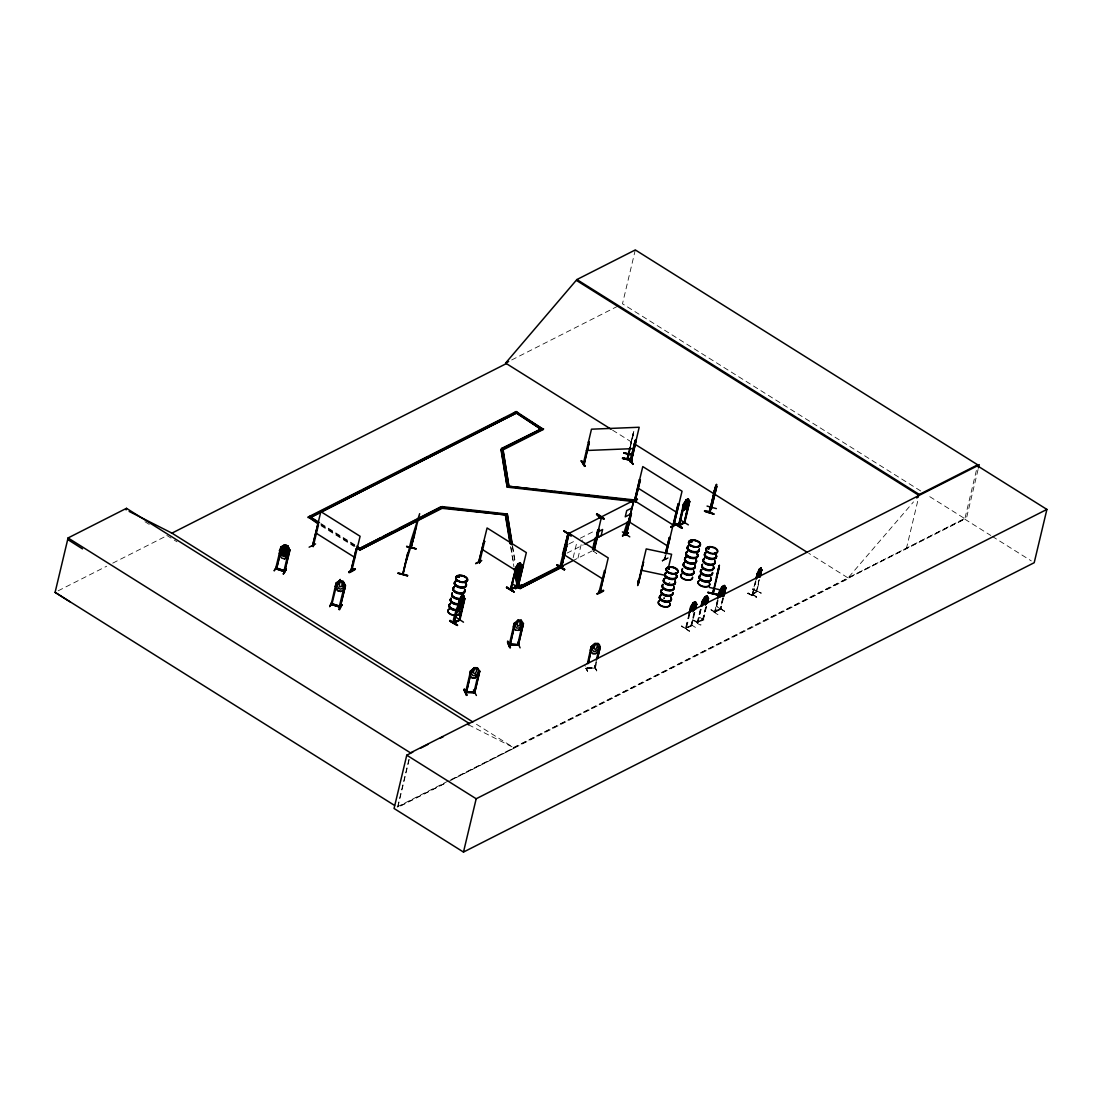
<?xml version="1.0" encoding="UTF-8"?>
<svg xmlns="http://www.w3.org/2000/svg" width="1102" height="1102" viewBox="0 0 1102 1102"><rect width="100%" height="100%" fill="white"/><g stroke="black" fill="none" stroke-linecap="round" stroke-linejoin="round"><path stroke-width="0.75" stroke-dasharray="5 3.75" d="M752.556 589.253L760.959 593.138M632.369 437.095L633.76 431.157L631.047 443.045L633.609 432.287M631.79 439.422L631.542 440.538L631.763 439.629M632.631 436.268L632.025 438.5L632.204 437.756M408.897 759.443L397.505 807.27L446.062 782.654M409.2 759.54L397.781 807.435L446.861 782.42M635.303 249.934L622.478 303.794L920.928 491.106M573.178 557.667L577.076 541.261M577.971 558.122L582.269 540.076M593 550.862L596.788 553.617L594.364 552.033M593.262 550.628L593.551 551.069M630.192 446.53L633.443 432.866M630.523 446.613L633.746 433.031M586.195 668.446L595.3 667.605M586.884 668.184L587.283 667.454M585.699 668.294L587.586 671.118L584.735 665.153M587.201 667.454C592.38 667.233 594.019 668.68 595.383 667.385M595.934 661.792L594.488 668.391M587.586 671.118L586.126 668.211L595.094 668.156L596.664 661.599M586.402 668.459L595.287 668.377L596.761 661.792M596.692 671.035L593.882 665.36L596.843 670.595M662.302 561.125L668.074 557.364L661.999 560.436L662.302 561.138L668.349 558.011M665.663 555.394L664.589 559.32L665.002 554.981M665.209 554.871L665.029 559.237L664.162 558.094M664.382 557.984L664.01 558.948L664.892 559.155M665.87 555.284L664.589 559.32M667.922 557.777L662.04 560.477M663.996 598.744L664.065 597.491L663.983 598.799M664.354 598.482L664.134 597.987M689.053 613.745L685.472 628.539L691.491 625.481L694.604 612.354M686.215 627.437L685.72 628.691L686.532 627.63M689.301 613.897L685.788 628.663L691.822 625.647M689.852 613.621L686.422 628.388M689.232 630.881C665.966 615.66 705.542 641.502 681.601 626.432M694.866 612.519L691.753 625.716L690.871 625.798L691.477 625.137M694.067 612.643L690.871 625.798M694.315 612.795L691.298 625.908M693.241 620.564C700.252 620.798 706.244 630.812 693.557 620.302M695.458 627.396L688.337 623.043M700.307 609.475L697.125 622.616L703.145 619.517M700.569 609.626L697.8 622.286M700.858 609.186L697.58 622.768C697.704 623.277 706.244 618.277 702.718 619.104M698.007 622.547L701.12 609.351M699.66 617.313L707.112 621.831M703.489 619.737L702.525 619.875L705.721 606.734M702.897 620.013L705.969 606.885M702.993 620.027L706.272 606.444M703.407 619.806L706.52 606.61M710.942 609.902L718.297 614.517M720.57 609.048L714.482 612.078L715.515 611.266M714.578 612.051L717.292 600.618M717.554 600.783L714.799 612.313L717.843 600.342M718.091 600.507L715.446 611.982L714.482 612.078M717.03 606.816L724.717 611.266L717.347 606.61M722.705 597.876L720.281 609.558L723.243 597.601M722.953 598.042L720.267 609.53M720.088 608.621L721.011 608.428L720.832 609.282L723.504 597.766M747.762 593.427C762.281 601.237 756.551 594.653 747.721 593.51M755.201 582.021L752.032 595.176L752.721 593.964M755.889 580.52L752.322 595.314L755.903 581.801M753.01 594.102L752.818 594.997L752.542 594.006M756.523 591.788L758.837 580.162M759.25 579.817L756.399 591.829L756.675 590.989M752.459 595.259L756.798 591.43L759.54 579.941M906.354 548.755L918.669 497.112M450.814 779.72L964.773 519.138L977.474 465.829M978.066 469.576L966.647 517.472L848.044 577.93L913.503 501.892M633.127 433.761L633.829 431.295M630.95 443.018L631.474 441.365M747.955 593.248L756.358 597.174M756.454 596.829L748.065 592.848M698.186 621.721L697.208 622.534M710.997 609.516L718.394 614.09M717.967 614.682L710.611 610.053M752.005 595.121L756.509 591.292M756.812 591.457L752.955 594.322M587.531 671.049L586.03 668.294M720.749 609.296L714.909 612.257M668.404 583.619L669.892 582.338M761.151 593.028L752.597 588.909L761.151 593.069M662.288 561.056L668.322 557.943M448.39 781.649L514.345 748.024L474.287 722.898M511.714 359.955L619.448 305.337M58.131 590.824L106.687 566.208M112.762 563.136L165.865 536.206M569.031 543.906L576.057 540.338M580.258 538.217L594.405 531.04M567.075 553.094L583.302 544.87M572.393 560.946L592.173 550.917M714.661 611.307L720.033 608.841M720.446 609.034L715.308 611.238M702.663 619.324L698.186 621.886M691.546 625.454L685.912 627.92M697.621 622.024L702.924 619.489M513.532 747.528L964.884 518.698L926.754 494.77M397.119 806.939L449.272 780.491M452.123 779.569L848.843 578.44L808.799 553.3M691.34 625.468L686.532 627.796M594.267 665.415L596.774 670.911M468.515 724.785L514.345 748.024M964.773 519.138L990.808 535.476M992.255 536.385L1031.307 560.904M612.56 430.138L632.906 442.908M724.482 611.335L717.099 606.72M693.502 620.385L700.927 625.013M320.957 523.56L355.395 545.187M320.806 524.235L355.243 545.848M321.219 525.062L355.657 546.688M321.054 525.737L354.059 546.454M145.009 521.742L150.822 525.392M166.815 535.434L176.995 541.812M512.595 546.137L515.116 561.345M512.43 546.812L515.226 563.701M511.025 547.625L513.821 564.513M510.584 546.592L513.945 566.869"/><path stroke-width="1.5" d="M716.452 486.257L716.507 484.384L714.523 490.156M519.414 563.632L519.014 567.682L517.389 569.651L517.389 567.199L519.497 563.687M694.535 602.56L694.15 606.596L692.524 608.579L692.511 606.128L694.618 602.601M706.203 596.65L705.803 600.686L704.178 602.67L704.164 600.218L706.272 596.692M722.829 589.239L722.444 593.289L720.818 595.259L722.457 589.239M723.573 586.154L723.174 590.204L721.548 592.173L721.534 589.722L723.642 586.209M462.592 597.036L462.193 601.072L460.581 603.056L460.581 600.604L462.675 597.077M687.414 502.25L687.469 499.702L685.444 503.27M410.991 548.3L419.655 513.67L411.184 540.228L403.153 574.059M515.888 567.833L510.598 589.777L516.287 568.136L515.488 568.26L518.174 563.811L520.227 562.764L520.847 565.45L521.701 565.395L516.204 587.008L520.75 565.395M691.009 606.747L689.687 612.257M695.885 604.337L694.839 609.351M707.58 598.345L706.506 603.441M714.551 490.872L714.495 491.644L716.204 485.472M719.992 590.424L718.628 597.064M458.859 576.718L458.005 577.338L457.867 576.401M457.302 576.787L458.143 576.387M458.074 576.387L458.969 577.324M463.928 598.799L464.7 598.551L463.405 596.154L458.942 607.354L460.98 606.224L463.804 601.885M465.085 581.236L465.774 581.663L464.961 581.622M464.948 581.388L465.705 581.181M669.382 568.88L667.964 568.095M669.107 568.673L668.707 567.929M676.311 573.219L675.374 573.178M690.183 541.357L691.849 542.032L690.293 541.22M691.643 541.481L690.665 541.619M698.241 546.289L698.062 546.275M707.498 548.562L707.939 547.777M708.145 548.7L708.255 547.804M709.109 548.52L708.421 547.79M715.157 552.639L715.859 552.722L715.17 553.121M715.294 553.176L715.832 552.681L715.143 552.956M688.819 501.382L684.177 523.106L689.466 501.148L688.268 498.82L686.229 499.881L683.419 504.303L682.62 507.691L683.956 509.964L685.926 508.945L683.819 510.019L686.326 500.005M709.137 512.223L715.804 486.023M709.716 512.017L714.344 490.431M711.809 507.664L711.176 508.05L711.727 507.416M760.228 568.742L758.383 574.858L760.325 568.784M757.432 573.329L756.275 578.881M637.659 585.561L638.485 580.051L637.741 585.245M638.499 583.275L643.596 561.772L638.568 583.11M707.057 506.08L716.383 508.614M337.129 582.848L331.798 604.681C333.19 603.758 330.586 602.656 330.999 604.406M281.561 547.267L280.803 547.102L284.647 544.76L287.732 545.821L289.922 550.297L284.66 571.814L275.624 568.701L280.9 547.171L284.674 544.87L287.691 545.876L287.76 552.267L285.28 553.59L283.283 552.901L281.795 550.215L284.647 544.925M514.896 623.36L510.116 644.835M591.884 646.764L588.179 663.321M599.378 646.75L596.334 660.153M406.652 546.523L416.088 548.934M632.204 460.016C602.794 454.217 651.916 464.286 622.726 457.798M623.787 453.142L633.361 454.933L623.884 452.702M628.264 454.258L627.148 459.286L630.055 447.316M630.372 447.384L627.727 458.955M632.038 460.746L622.575 458.46M708.076 592.711C737.417 599.543 687.676 587.917 717.705 594.309M709.302 587.421L718.807 589.515M713.821 588.564L712.691 593.579L719.372 565.464L718.642 568.04M716.975 575.547L716.562 577.324L716.851 575.575M717.306 573.701L717.044 574.817L717.264 573.908M717.774 571.759L717.526 572.778L717.705 572.034M718.284 569.555L719.11 566.566M718.724 567.654L718.559 568.412M718.793 567.365L719.262 565.436L716.452 577.296M719.372 565.464L718.986 567.117M713.104 593.565L714.275 588.702M717.526 595.025L717.705 594.295M717.609 594.722L708.118 592.504M69.908 601.761L55.1 592.366L68.062 537.955L126.482 508.325L468.887 723.229L468.515 724.785L467.716 724.276L977.474 465.829L977.708 464.837L635.303 249.934L576.897 279.55L505.639 363.04L506.438 363.55L171.94 533.134L129.168 511.438M126.11 509.882L126.482 508.325M277.112 566.304L274.26 570.437M275.789 568.756L276.12 567.75M288.325 556.648L284.55 558.948L281.492 557.998L279.302 553.521L280.803 547.102M281.713 547.501L276.506 569.031L281.809 547.198M286.313 568.99L283.462 573.632M283.875 571.552L288.931 549.733L289.798 550.297L287.732 545.821M289.206 549.719L289.964 550.256M284.495 571.759L289.688 550.449M318.189 523.932L308.298 516.962L516.191 411.569L543.41 429.422L502.87 449.974L501.024 449.768L543.575 428.761M312.913 545.146L313.175 546.496L312.472 546.027L317.762 524.593L318.437 525.007L313.216 546.482L312.417 546.055M312.486 546.11L320.847 511.631L360.106 536.275L351.8 570.698L351.152 569.445L352.213 569.789L352.006 570.602L350.987 570.189L351.676 570.657M313.009 545.159L312.472 546.027M315.571 543.933L309.125 547.184M332.212 601.788L329.856 606.21M331.165 604.461L336.151 582.793L340.05 580.382L343.177 581.36L345.449 585.713L340.215 607.271L331.082 604.406L340.187 607.05M340.394 606.499L339.457 606.004L339.196 606.954L344.527 585.424M341.992 604.957L339.554 609.723L339.14 609.117M340.077 607.243L345.449 585.713L343.094 581.429L343.218 587.765L340.711 589.143L338.686 588.509L337.171 585.878C344.155 571.855 337.24 585.465 336.248 582.917M355.34 569.335C341.716 578.192 353.563 566.29 355.34 569.348M356.139 548.92L351.097 570.299L356.345 548.81L357.02 549.223L356.345 548.81M351.593 569.376L351.318 570.133M356.924 548.245L359.803 550.05L442.233 507.664L505.598 514.909L442.081 508.339L440.648 507.443L399.337 528.381M360.988 549.457L356.841 546.082M407.492 575.933L398.139 573.233M406.624 546.647L416.143 548.796L406.721 546.33M407.768 553.108L402.85 573.922M402.822 573.977L407.905 552.653M411.005 548.369L416.239 526.549M440.648 507.443L442.081 508.339L359.803 550.05M442.081 508.339L442.067 506.603L507.278 514.055L512.306 544.457M412.851 752.087L406.762 755.187L394.061 808.482L463.487 852.066L1034.199 562.709L1046.9 509.413L977.474 465.829M450.084 620.357C472.703 634.972 434.174 612.092 457.482 624.958M453.817 622.203L459.548 619.889L453.542 622.974C451.021 618.58 469.163 579.983 458.625 601.678L459.52 601.54L454.244 622.671M459.52 601.54L453.886 623.195L459.258 601.031M454.63 622.107L454.437 622.892M463.405 596.154L464.617 598.606L459.245 620.426L464.135 598.524M464.534 598.565L459.355 620.371M459.878 620.109L464.879 598.772M459.81 620.178L460.044 619.283L459.121 619.476M501.589 448.418L502.87 449.974L501.589 448.418L541.991 428.526M481.354 560.45L475.83 563.37M479.673 562.681L478.709 562.351L483.998 540.93L484.673 541.344L479.466 562.819C479.356 563.205 478.888 560.656 479.645 562.048M478.64 562.309L487.084 527.968L526.343 552.598L518.036 587.035L523.257 565.56L522.582 565.147L517.334 586.636M479.039 562.282L479.246 561.483M479.852 561.937L479.384 562.778M512.967 413.787L516.191 411.569M633.939 501.603L507.209 487.139L501.176 449.106M464.328 689.301C471.38 707.649 459.314 677.179 466.738 694.852M507.278 514.055L512.154 545.118M474.714 692.8L479.742 671.256L477.442 667.743L474.315 667.688L470.458 671.063L469.631 674.396L471.932 677.895L475.058 677.95L478.943 674.631L475.031 677.895L471.973 677.744M471.422 671.063L470.568 671.104L465.485 692.621L465.87 691.877L473.819 692.221L466.614 691.904M471.408 671.118L466.339 692.69L471.367 670.801M473.447 689.921L476.395 695.486M473.777 691.808L473.901 692.841L473.97 691.78M478.943 670.925L473.888 692.814M465.664 691.836L474.535 692.607L474.81 691.822M474.631 692.841L479.742 671.256M506.892 586.939L514.152 591.994L506.493 587.49M510.805 589.749L516.397 567.709L518.174 563.88L520.309 562.819L521.535 565.161C521.811 568.77 513.449 579.308 520.585 568.494M511.011 589.267L511.452 588.647L510.777 588.991M512.94 584.198L520.296 588.785M515.213 588.509L521.246 585.341M521.15 565.67L515.998 587.035L516.7 586.719M521.701 565.395L516.631 586.801L516.893 585.947L515.929 586.099M522.582 565.147L517.306 587.132L520.585 588.234L561.125 567.682L559.857 566.111L561.4 567.075L520.585 588.234M517.609 586.498L517.609 585.644M517.802 585.727L518.174 586.856M558.204 567.544L519.152 587.338L517.072 573.164M510.35 647.687C504.84 631.432 509.262 650.511 510.46 647.246M518.408 645.193L509.179 644.822L510.295 644.064M515.626 630.289L513.312 626.79L514.124 623.401L515.185 623.704L510.102 645.028M515.116 623.443L514.262 623.498L509.179 645.001L509.565 644.257L517.513 644.615L510.074 643.995M463.487 852.066L476.188 798.757L1046.9 509.413M518.284 644.16L517.472 645.166L518.587 644.408M522.513 623.333L517.596 645.235M509.372 645.042L518.312 645.193L523.409 623.58L521.136 620.137L518.009 620.082L514.152 623.457M518.312 645.193L523.436 623.649M563.935 531.164L571.263 535.806L564.045 530.723M581.539 460.691L585.066 465.884L584.459 466.353L581.098 460.774L585.038 465.898M564.637 569.362L557.226 564.789L564.651 569.362L564.21 569.982L556.827 565.354L557.254 564.761M583.385 462.688C586.236 462.358 581.264 463.308 584.198 463.419M583.716 462.909L583.371 463.694L584.322 463.611L589.308 442.301L588.385 442.136L589.308 442.301M562.557 554.251L568.26 532.61L563.37 554.127L562.557 554.251L563.37 554.127M631.226 461.724L636.212 440.414L635.289 440.249L630.234 461.766L631.129 461.724L639.188 427.259L591.471 429.188L583.33 463.666L584.17 463.68L589.184 442.109M567.847 533.878L568.536 532.817M568.453 532.803L559.733 567.365L572.393 560.946M567.75 533.878L568.26 532.61M561.745 566.552L560.546 567.682L561.235 567.117M560.642 567.723L568.976 533.272L608.221 557.901L600.135 592.229L599.102 591.829L604.475 570.437L605.136 570.864L599.929 592.339L599.281 591.044L599.102 591.829M561.221 568.067L566.662 545.945L561.207 568.095L566.552 546.647L565.863 546.069M571.222 535.779L563.714 530.93M604.268 518.67C599.708 520.144 589.487 507.375 604.254 518.725M600.232 517.417L599.323 517.458L600.328 516.645L599.281 517.568L599.943 516.466M599.736 517.706L599.984 516.48M592.559 549.278L595.3 537.804M600.163 517.444L600.314 516.7M593.248 548.865L595.879 537.804M596.637 534.649L597.766 529.897L598.978 529.442L598.014 530.062L593.496 549.03M593.785 548.589L596.044 539.098M596.802 535.944L597.931 531.205M594.047 548.741L601.527 516.769M594.171 548.851L598.689 529.883M594.46 548.41L598.978 529.442M594.336 550.146L599.24 529.607M597.422 594.074C606.444 590.534 605.067 588.22 597.132 593.854M630.206 461.573L631.253 460.732L630.124 461.573L635.289 440.249M600.149 592.201L599.24 591.264M630.785 460.168L633.016 463.97M603.152 590.286L603.455 590.975M587.462 663.514L591.127 646.833L594.97 643.416L598.083 643.458C600.921 645.042 599.212 647.88 600.177 646.833M588.289 663.514L591.953 646.846M622.396 531.908L629.779 536.853M622.602 535.71L628.112 532.789M625.399 534.677L626.17 535.173L631.432 513.684L630.771 513.27L625.178 535.283L623.346 534.801L625.399 534.649L629.724 521.053M626.06 534.787L625.192 534.925L630.867 513.284M625.509 535.049L633.925 499.881L507.044 486.078L512.113 486.657M639.491 479.659L634.421 501.052L635.11 501.438L640.372 479.962L639.491 479.659L640.372 479.962M625.798 533.767L626.432 535.062L631.129 513.436L630.33 513.56M597.449 658.321L600.314 646.805L597.546 658.514M634.945 501.382L640.166 480.073M635.771 502.085L634.091 500.942L507.375 486.464M666.255 553.7L678.074 503.876L678.956 504.179L673.68 525.654L682.042 491.216L642.783 466.587L634.545 500.818L637.452 499.316L631.005 502.181M638.113 583.233L646.227 548.906L671.614 554.278L668.487 567.406M638.54 583.289L638.761 582.338M665.374 553.397L669.355 537.487L670.016 537.9L666.049 553.81M665.58 553.287L669.355 537.487M678.281 503.766L673.308 525.117L633.857 500.308M686.312 499.922L683.502 504.358L678.419 525.709L684.452 522.596L678.694 524.841M684.135 503.71L678.736 525.874L684.37 504.234L683.419 504.303M688.351 524.869L680.953 520.268M685.926 509.014L688.268 498.82L688.929 501.589L689.728 501.465L684.204 523.064M674.52 523.657C679.135 522.334 689.466 534.787 674.562 523.588M683.846 522.913L684.438 521.838M689.728 501.465L684.728 522.803M716.479 486.175L711.231 508.105L716.865 486.395M711.548 508.201L716.644 486.822M689.053 613.745L690.513 607.133L693.296 602.725L695.348 601.678L696.657 604.089L695.39 609.075M690.238 611.982L693.31 602.794L695.431 601.733M695.1 609.516L696.574 604.034L695.651 609.241M701.395 604.667L702.167 601.224L704.949 596.816L707.016 595.769L708.311 598.179M701.092 606.183L702.814 600.989L701.354 606.348M701.643 605.907L702.842 600.645M701.905 606.072L704.963 596.885L707.085 595.824M706.754 603.607L708.476 598.414L707.016 595.769M707.057 603.166L708.228 598.124L707.594 598.469M707.305 603.331L708.476 598.414M719.262 567.31L713.146 593.579M717.678 598.978L719.634 590.782L722.416 586.457L724.455 585.341L725.846 587.917L723.89 596.127M718.325 597.504L720.446 590.658L719.482 590.741L722.402 586.374L718.876 597.215M723.091 596.237L725.061 587.683M723.339 596.402L725.846 587.917M723.642 595.962L725.598 587.642C723.008 581.388 725.763 592.807 722.113 593.427L720.777 594.102L719.95 592.766M755.986 578.743L757.57 573.467L756.358 577.145M756.688 578.522L759.333 569.1L757.102 573.839M759.622 576.883L761.592 569.968L760.311 576.663M759.03 576.745L761.565 569.844M759.912 577.021L761.661 569.886L760.862 567.778L761.51 569.913M916.836 498.035L919.288 494.454L977.708 464.837M978.452 467.923L979.251 464.617M623.815 453.032L633.292 455.222M398.208 572.944L407.644 575.327M631.405 460.98L630.62 461.008M715.956 485.996L709.716 511.975M713.807 514C697.277 510.171 706.368 509.028 713.793 514.069M713.793 514.055L704.536 511.218M406.101 561.552L414.572 534.993M623.346 534.801L627.548 521.494M714.454 490.528L715.708 485.996M312.569 545.228L313.615 545.6M635.289 500.887L634.917 500.129M673.033 525.255L673.859 525.42M719.813 593.303L721.59 589.487L723.587 588.468L723.201 593.826L721.383 596.513M474.879 692.042L473.901 692.028M557.116 565.161L564.513 569.762M596.953 514.055L604.006 518.863L596.609 514.207M709.151 512.278L711.437 507.567L709.633 511.659M711.672 507.65L709.564 512.402M759.113 576.787L760.807 573.288M341.978 581.608L340.986 581.25L339.278 583.812L339.636 586.925L341.937 586.236L342.006 581.567M337.598 590.576L335.352 586.181L337.598 590.576L340.725 591.554L344.609 589.143M329.691 606.568L332.294 601.472L329.774 606.527M331.165 603.593L332.17 603.689M332.281 603.758L339.457 606.004M339.196 609.144L341.606 604.378L341.992 604.984M339.044 609.558L341.579 604.778M522.417 623.333L523.381 623.87L522.486 623.594M687.056 503.738L685.458 505.722L685.1 504.757M518.959 620.633L517.237 623.498L517.609 626.308L519.91 625.041L519.965 620.646L518.987 620.688M676.201 573.329L675.65 572.682L675.857 573.371M709.082 548.741L708.779 548.025M280.9 547.171L281.602 547.666M279.963 550.532L282.195 554.953L285.308 555.973L289.123 553.686M287.03 548.865L287.03 555.353L284.536 556.675L282.553 555.987L281.065 553.3C291.341 539.209 270.61 557.378 283.972 547.901L287.03 548.865L289.261 553.287M285.542 545.71L286.575 546L286.851 549.223L285.225 551.675L283.517 549.678L285.583 545.655M282.195 554.953L285.308 555.973L289.055 553.576M284.895 571.029L275.899 567.737M274.205 570.877L277.167 565.849M275.707 568.701L284.812 571.649M284.578 558.893L288.421 556.717M283.834 570.905L284.991 570.864L275.913 567.957M283.31 574.018L286.368 569.045M286.341 569.417L283.407 573.977M685.843 508.959L688.598 504.537M692.924 611.762L695.706 607.422M693.929 610.356L695.844 607.464M705.032 596.871L702.525 601.43M705.308 604.819L707.512 601.554L705.376 604.86M723.642 588.372L724.868 590.713L723.642 588.372L721.521 589.432L718.807 593.813M718.752 593.826L721.507 589.363M722.044 595.479L724.882 591.071L722.044 595.479L719.978 596.526L718.835 594.102M693.089 609.833L694.907 607.133L695.348 601.678M704.743 603.924L706.561 601.224L707.043 595.934M627.603 459.286L628.76 454.423M463.708 689.714L466.628 695.183M637.411 499.206L631.336 502.305M622.437 536.04L628.471 532.927M678.515 525.613L679.369 525.571L684.48 503.779L686.243 499.95L688.351 498.862M684.631 522.844L678.846 525.819M598.014 643.54L598.083 649.326L595.603 651.351L593.606 651.378L592.118 649.381L594.997 643.513L591.154 646.888L590.314 650.221L592.587 653.624L595.659 653.596L599.502 650.18M759.333 569.169L760.959 567.819L760.16 573.095L757.708 576.828L757.198 575.671M761.881 570.106L761.179 570.326M518.711 630.289L522.61 626.969L518.739 630.344L515.598 630.22M457.592 577.007L458.942 577.214M691.808 541.909L691.064 542.005M668.446 568.825L668.17 567.985M668.005 568.288L669.189 568.508M707.911 548.093L709.165 548.493M318.437 525.007L317.555 524.704M349.031 571.8L355.078 568.715M348.893 572.213L355.009 569.059M484.673 541.344L483.792 541.027M475.637 563.687L481.739 560.56M634.945 500.101L635.344 500.666M463.487 596.21L461.366 597.284L459.603 601.113L458.997 603.648L459.823 604.984L462.95 601.609L463.556 599.075L463.35 596.278L461.449 597.325M566.414 545.793L565.684 546.33L566.552 546.647M631.432 513.684L630.564 513.38M457.812 604.943L459.024 607.409L461.063 606.279L463.749 601.885M456.366 617.506L463.501 622.175M518.45 586.126L517.733 585.685M449.657 620.963L457.399 625.399M521.315 585.052L515.254 588.11M515.543 588.743L521.577 585.63M557.653 568.673L563.232 565.739M557.516 568.99L563.287 565.712M560.849 567.558L561.689 567.461M459.796 620.095L453.996 623.126M673.047 524.593L673.928 524.883M673.804 524.827L673.308 524.263M670.925 526.715L677 523.643L670.939 527.169M671.228 527.417L676.972 524.056M678.667 524.896L684.177 522.541M597.008 593.84L603.166 590.741M508.669 361.497L505.556 363.081L611.1 429.229M308.133 517.623L359.844 491.409M362.916 489.853L375.162 483.654M378.22 482.097L427.218 457.261M430.276 455.705L442.536 449.492M445.594 447.935L505.308 417.672M501.438 449.079L540.49 429.284M440.814 506.768L359.555 548.548L380.975 537.693M384.033 536.137L391.678 532.266M632.135 507.857L626.735 510.598L625.247 516.81L630.661 514.069M564.803 546.041L567.626 544.622M598.386 531.632L602.601 529.497L601.127 535.71L596.898 537.859M515.75 573.949L517.885 572.888M584.776 544.126L628.884 521.645M506.452 587.559L514.111 591.953L506.713 587.366M510.708 589.749L516.631 586.746M514.662 569.569L517.458 586.457L519.304 586.677L559.857 566.111M690.61 607.174L693.296 602.725M696.822 604.323L695.968 604.364L695.293 601.788M468.887 723.229L410.467 752.845L68.062 537.955M420.468 748.23L428.086 744.36M440.277 738.188L443.335 736.646M722.03 595.672L721.342 594.074L719.358 596.981L721.094 593.771L720.639 591.774L721.548 593.096L723.463 590.328L721.782 593.427L722.306 595.287M584.253 463.666L584.446 463.06M478.943 670.911L479.604 671.283M561.111 567.585L569.211 533.272L633.967 500.322L625.192 534.925M458.528 577.021L457.605 577.159L458.28 576.484M510.984 588.978L516.301 586.512L511.411 588.867M464.107 689.687L466.656 695.293M340.27 606.472L332.225 603.979M275.996 567.764L276.726 567.998M284.109 570.547L283.793 571.304M586.388 450.511L634.105 448.583M592.091 646.915L591.264 646.929L592.187 647.108M517.651 642.328L520.089 647.838M471.491 671.311L470.43 671.008M465.747 691.588L466.504 691.657M473.956 691.753L474.714 691.822M474.618 692.8L465.691 692.648M708.572 548.934L707.415 548.204M668.873 569.059L668.156 568.921M313.326 545.669L313.147 546.44M312.61 545.862L313.34 546.248M599.805 592.284L599.529 591.788M478.764 671.159L479.604 671.214M515.488 487.043L522.238 487.814M525.626 488.2L532.376 488.971M535.765 489.357L540.834 489.935M544.209 490.321L550.972 491.093M554.347 491.478L561.111 492.25M564.486 492.635L569.555 493.214M574.624 493.792L579.693 494.371M583.068 494.757L589.832 495.528M593.207 495.914L598.276 496.492M603.345 497.071L608.414 497.649M613.483 498.228L618.553 498.807M621.941 499.192L627.01 499.785M441.902 507.278L445.236 507.664M448.569 508.036L455.25 508.793M458.584 509.179L465.251 509.937M468.584 510.322L473.584 510.901M476.918 511.273L483.585 512.031M486.919 512.416L493.6 513.174M496.933 513.56L503.6 514.317M561.29 567.103L560.904 566.648M641.157 570.23L664.947 575.272M622.575 458.432L632.052 460.664M398.111 573.329L407.547 575.74M716.562 484.522L713.944 493.668L713.917 492.69M715.653 489.577L713.325 496.024M345.284 585.754L344.361 585.658L345.201 585.92M337.694 590.452L340.725 591.402M283.944 547.956L286.919 548.975M629.614 458.804L632.865 464.397M625.316 534.36L626.308 534.938M458.969 601.816L457.729 605.012L459.024 607.409M576.897 279.55L919.288 494.454M576.649 280.555L919.054 495.459M634.366 443.83L807.339 552.391M637.714 487.91L676.959 512.54M516.025 412.231L543.41 429.422M628.774 521.632L668.019 546.275M719.895 590.934L717.857 597.146M563.893 554.595L603.138 579.225M520.227 562.764L519.772 568.219L516.631 571.58L515.791 570.244M518.174 563.88C516.273 566.524 512.788 571.401 515.805 573.853M515.736 568.412L510.336 589.611L516.618 586.719M482.015 549.292L521.26 573.922M519.304 586.677L520.736 587.573M319.525 522.665L309.483 516.356L316.494 521.535M308.298 516.962L318.34 523.271M357.089 547.584L359.955 549.388M315.778 532.955L355.023 557.598M171.127 532.624L472.841 721.975M406.762 755.187L476.188 798.757M55.1 592.366L394.585 805.438M67.69 539.498L82.498 548.892M719.207 595.838L720.047 597.188M702.58 603.249L703.407 604.599M690.913 609.158L691.753 610.508M683.874 506.314L684.686 507.65L687.8 504.261L688.213 498.917M629.573 458.418L632.947 464.286M581.457 460.746L584.955 466.339M595.659 653.596L592.656 653.541M682.689 507.623L683.901 510.074M521.136 620.137L521.191 626.115L518.67 628.085L516.659 628.044L515.144 626.005L518.009 620.082M507.457 642.067L509.84 647.673M633.925 499.881L634.091 500.942M503.022 449.313L508.89 486.285L503.146 451.627M501.024 449.768L507.209 487.139M516.631 572.145L519.152 587.338M505.432 513.849L510.46 544.25M505.267 514.51L510.019 543.217M514.221 568.549L517.017 585.438M442.067 506.603L442.233 507.664M696.836 553.356A6.157 3.292 13.4 0 1 695.83 557.708A6.157 3.292 13.4 0 1 687.676 556.179A6.157 3.292 13.4 0 1 687.262 551.565M699.081 549.926A6.061 3.251 13.4 0 1 691.409 552.13A6.061 3.251 13.4 0 1 688.585 546.372M697.566 553.92A6.061 3.251 13.4 0 1 691.009 557.24A6.061 3.251 13.4 0 1 687.414 551.275M697.332 554.912A6.061 3.251 13.4 0 1 690.775 558.232A6.061 3.251 13.4 0 1 687.18 552.254M696.23 559.499A6.061 3.251 13.4 0 1 689.673 562.833A6.061 3.251 13.4 0 1 686.078 556.854M696.753 553.659A6.157 3.292 13.4 0 1 695.761 558.011A6.157 3.292 13.4 0 1 687.607 556.482A6.157 3.292 13.4 0 1 687.18 551.868M699.247 549.595A6.157 3.292 13.4 0 1 691.464 551.827A6.157 3.292 13.4 0 1 688.585 545.986M696.161 559.83A6.061 3.251 13.4 0 1 689.604 563.15A6.061 3.251 13.4 0 1 686.009 557.171M699.329 549.292A6.157 3.292 13.4 0 1 692.304 551.758A6.157 3.292 13.4 0 1 687.827 546.289M699.315 548.934A6.061 3.251 13.4 0 1 692.4 551.358A6.061 3.251 13.4 0 1 687.992 545.986M694.963 564.803A6.061 3.251 13.4 0 1 688.406 568.136A6.061 3.251 13.4 0 1 684.824 562.158M693.571 571.029A6.157 3.292 13.4 0 1 687.703 574.583A6.157 3.292 13.4 0 1 682.427 568.935M694.728 565.794A6.061 3.251 13.4 0 1 688.943 569.293A6.061 3.251 13.4 0 1 683.763 563.742M693.571 570.698A6.061 3.251 13.4 0 1 687.786 574.183A6.061 3.251 13.4 0 1 682.593 568.632M693.681 572.572A6.061 3.251 13.4 0 1 686.78 574.996A6.061 3.251 13.4 0 1 682.358 569.624M692.579 577.173A6.061 3.251 13.4 0 1 685.678 579.597A6.061 3.251 13.4 0 1 681.27 574.211M693.861 572.241A6.157 3.292 13.4 0 1 686.835 574.707A6.157 3.292 13.4 0 1 682.358 569.238M696.023 560.381A6.061 3.251 13.4 0 1 689.466 563.701A6.061 3.251 13.4 0 1 685.871 557.722M696.12 560.064A6.089 3.265 13.4 0 1 689.535 563.397A6.089 3.265 13.4 0 1 685.926 557.405M694.976 565.147A6.157 3.292 13.4 0 1 689.094 568.701A6.157 3.292 13.4 0 1 683.832 563.053M694.907 565.45A6.157 3.292 13.4 0 1 689.025 569.004A6.157 3.292 13.4 0 1 683.75 563.356M692.511 577.503A6.061 3.251 13.4 0 1 684.852 579.693A6.061 3.251 13.4 0 1 682.014 573.949M676.49 574.886A6.061 3.251 13.4 0 1 669.933 578.219A6.061 3.251 13.4 0 1 666.352 572.241M675.099 581.112A6.157 3.292 13.4 0 1 668.446 584.487A6.157 3.292 13.4 0 1 664.795 578.412M676.256 575.878A6.061 3.251 13.4 0 1 669.699 579.197A6.061 3.251 13.4 0 1 666.118 573.219M675.099 580.768A6.061 3.251 13.4 0 1 668.542 584.101A6.061 3.251 13.4 0 1 664.947 578.123M674.865 581.76A6.061 3.251 13.4 0 1 669.079 585.258A6.061 3.251 13.4 0 1 663.886 579.707M673.763 586.347A6.061 3.251 13.4 0 1 667.977 589.846A6.061 3.251 13.4 0 1 662.798 584.294M675.03 581.415A6.157 3.292 13.4 0 1 668.363 584.79A6.157 3.292 13.4 0 1 664.713 578.715M676.435 575.533A6.157 3.292 13.4 0 1 669.768 578.908A6.157 3.292 13.4 0 1 666.118 572.833M675.76 574.321A6.157 3.292 13.4 0 1 674.755 578.674A6.157 3.292 13.4 0 1 666.614 577.145A6.157 3.292 13.4 0 1 666.187 572.53M673.68 586.719A6.061 3.251 13.4 0 1 667.895 590.217A6.061 3.251 13.4 0 1 662.701 584.666M671.104 597.876A6.157 3.292 13.4 0 1 664.451 601.251A6.157 3.292 13.4 0 1 660.801 595.19M672.619 593.551A6.061 3.251 13.4 0 1 664.947 595.741A6.061 3.251 13.4 0 1 662.123 589.997M671.104 597.546A6.061 3.251 13.4 0 1 664.547 600.865A6.061 3.251 13.4 0 1 660.952 594.887M670.87 598.524A6.061 3.251 13.4 0 1 665.856 602.147A6.061 3.251 13.4 0 1 659.437 597.229M659.891 596.471A6.061 3.251 13.4 0 1 660.718 595.879M669.768 603.125A6.061 3.251 13.4 0 1 663.211 606.444A6.061 3.251 13.4 0 1 659.616 600.466M671.035 598.179A6.157 3.292 13.4 0 1 664.368 601.554A6.157 3.292 13.4 0 1 660.718 595.493M674.011 587.628A6.047 3.237 13.4 0 1 667.123 590.052A6.047 3.237 13.4 0 1 662.715 584.68M672.785 593.22A6.157 3.292 13.4 0 1 665.002 595.452A6.157 3.292 13.4 0 1 662.123 589.611M669.699 603.441A6.061 3.251 13.4 0 1 663.128 606.775A6.061 3.251 13.4 0 1 659.547 600.797M672.867 592.917A6.157 3.292 13.4 0 1 665.842 595.369A6.157 3.292 13.4 0 1 661.365 589.914M672.854 592.559A6.061 3.251 13.4 0 1 665.939 594.984A6.061 3.251 13.4 0 1 661.531 589.598M673.901 588.124A6.061 3.251 13.4 0 1 666.999 590.548A6.061 3.251 13.4 0 1 662.577 585.176M716.204 554.761A6.061 3.251 13.4 0 1 709.647 558.08A6.061 3.251 13.4 0 1 706.051 552.102M714.812 560.987A6.157 3.292 13.4 0 1 708.145 564.362A6.157 3.292 13.4 0 1 704.495 558.287M715.969 555.739A6.061 3.251 13.4 0 1 710.955 559.361A6.061 3.251 13.4 0 1 704.536 554.444M704.991 553.686A6.061 3.251 13.4 0 1 705.817 553.094M714.799 560.642A6.061 3.251 13.4 0 1 708.242 563.962A6.061 3.251 13.4 0 1 704.646 557.998M714.564 561.634A6.061 3.251 13.4 0 1 708.779 565.133A6.061 3.251 13.4 0 1 703.586 559.568M713.476 566.221A6.061 3.251 13.4 0 1 707.691 569.72A6.061 3.251 13.4 0 1 702.497 564.169M714.73 561.29A6.157 3.292 13.4 0 1 708.076 564.665A6.157 3.292 13.4 0 1 704.426 558.59M715.405 554.499A6.157 3.292 13.4 0 1 714.399 558.838A6.157 3.292 13.4 0 1 706.244 557.323A6.157 3.292 13.4 0 1 705.817 552.708M716.204 555.091A6.157 3.292 13.4 0 1 709.55 558.48A6.157 3.292 13.4 0 1 705.9 552.405M710.818 577.751A6.157 3.292 13.4 0 1 704.15 581.126A6.157 3.292 13.4 0 1 700.5 575.051M712.319 573.412A6.061 3.251 13.4 0 1 704.66 575.616A6.061 3.251 13.4 0 1 701.822 569.858M711.148 578.316A6.061 3.251 13.4 0 1 703.489 580.506A6.061 3.251 13.4 0 1 700.652 574.762M710.57 578.398A6.061 3.251 13.4 0 1 704.013 581.718A6.061 3.251 13.4 0 1 700.417 575.754M709.468 582.999A6.061 3.251 13.4 0 1 702.911 586.319A6.061 3.251 13.4 0 1 699.329 580.341M710.735 578.054A6.157 3.292 13.4 0 1 704.082 581.429A6.157 3.292 13.4 0 1 700.431 575.354M712.498 573.081A6.157 3.292 13.4 0 1 704.715 575.313A6.157 3.292 13.4 0 1 701.822 569.472M709.399 583.344A6.061 3.251 13.4 0 1 702.828 586.663A6.061 3.251 13.4 0 1 699.247 580.685M712.567 572.778A6.157 3.292 13.4 0 1 705.556 575.244A6.157 3.292 13.4 0 1 701.065 569.775M712.553 572.434A6.061 3.251 13.4 0 1 705.652 574.858A6.061 3.251 13.4 0 1 701.23 569.472M713.614 567.998A6.061 3.251 13.4 0 1 706.699 570.423A6.061 3.251 13.4 0 1 702.291 565.037M466.091 583.344A6.061 3.251 13.4 0 1 459.534 586.663A6.061 3.251 13.4 0 1 455.939 580.685M464.686 589.556A6.157 3.292 13.4 0 1 458.033 592.931A6.157 3.292 13.4 0 1 454.382 586.87M465.857 584.322A6.061 3.251 13.4 0 1 460.843 587.945A6.061 3.251 13.4 0 1 454.423 583.013M454.878 582.269A6.061 3.251 13.4 0 1 455.705 581.677M464.686 589.226A6.061 3.251 13.4 0 1 458.129 592.545A6.061 3.251 13.4 0 1 454.534 586.567M464.452 590.204A6.061 3.251 13.4 0 1 457.895 593.537A6.061 3.251 13.4 0 1 454.3 587.559M463.35 594.804A6.061 3.251 13.4 0 1 463.184 597.312M461.228 598.303A6.061 3.251 13.4 0 1 453.996 596.94A6.061 3.251 13.4 0 1 452.385 592.752M464.617 589.859A6.157 3.292 13.4 0 1 457.964 593.234A6.157 3.292 13.4 0 1 454.313 587.173M465.278 583.082A6.157 3.292 13.4 0 1 464.273 587.421A6.157 3.292 13.4 0 1 456.132 585.892A6.157 3.292 13.4 0 1 455.705 581.291M466.091 583.674A6.157 3.292 13.4 0 1 459.438 587.049A6.157 3.292 13.4 0 1 455.787 580.988M461.159 598.62A6.061 3.251 13.4 0 1 453.928 597.27A6.061 3.251 13.4 0 1 452.302 593.069M463.281 595.121A6.061 3.251 13.4 0 1 463.57 596.885M460.691 606.334A6.157 3.292 13.4 0 1 454.038 609.709A6.157 3.292 13.4 0 1 450.387 603.634M461.697 603.607A6.075 3.251 13.4 0 1 460.884 604.199M458.363 604.778A6.075 3.251 13.4 0 1 451.93 602.849A6.075 3.251 13.4 0 1 450.87 599.033M461.035 606.885A6.061 3.251 13.4 0 1 453.377 609.089A6.061 3.251 13.4 0 1 450.539 603.345M460.457 606.982A6.061 3.251 13.4 0 1 453.9 610.301A6.061 3.251 13.4 0 1 450.305 604.323M458.639 610.687A6.061 3.251 13.4 0 1 457.647 614.957A6.061 3.251 13.4 0 1 449.616 613.456A6.061 3.251 13.4 0 1 449.217 608.924M460.622 606.637A6.157 3.292 13.4 0 1 453.969 610.012A6.157 3.292 13.4 0 1 450.319 603.937M459.286 611.899A6.061 3.251 13.4 0 1 452.729 615.219A6.061 3.251 13.4 0 1 449.134 609.241M458.542 604.172A6.157 3.292 13.4 0 1 452.013 602.229A6.157 3.292 13.4 0 1 450.952 598.358M458.597 603.786A6.061 3.251 13.4 0 1 452.164 601.857A6.061 3.251 13.4 0 1 451.117 598.055M461.022 599.171A6.061 3.251 13.4 0 1 453.79 597.821A6.061 3.251 13.4 0 1 452.178 593.62M463.487 596.581A6.061 3.251 13.4 0 1 463.432 597.436M461.862 603.29A6.157 3.292 13.4 0 1 461.022 603.896M458.473 604.475A6.157 3.292 13.4 0 1 451.944 602.532A6.157 3.292 13.4 0 1 450.883 598.662M461.104 598.882A6.089 3.265 13.4 0 1 453.845 597.518A6.089 3.265 13.4 0 1 452.219 593.303M463.239 595.369A6.089 3.265 13.4 0 1 463.529 597.132M283.145 551.275L282.787 552.763L284.481 554.761L285.762 553.783L285.873 549.03L284.839 548.741L283.145 551.275M310.916 517.265L517.609 412.465L310.916 517.265M516.439 413.057L540.807 429.119L516.439 413.057M472.055 671.077L471.449 673.611L472.965 675.65L474.99 675.691L477.497 673.721C480.94 668.225 473.433 664.713 472.055 671.077M473.543 671.104L473.199 672.592L474.921 673.942L476.574 671.159L476.271 668.253L475.265 668.239L473.543 671.104M594.198 646.833L593.84 648.32L595.535 649.615L597.174 646.805L596.898 643.926L595.907 643.94L594.198 646.833M674.837 523.395L682.248 528.092L674.81 523.436M286.079 556.496L284.371 553.659L281.657 555.064L283.944 552.984L282.966 549.898L284.564 552.653L287.195 551.358L284.991 553.369L286.079 556.496M690.789 545.242A6.061 3.251 13.4 0 0 700.431 544.856A6.061 3.251 13.4 0 0 692.497 539.87A6.061 3.251 13.4 0 0 690.789 545.242M690.665 545.752A6.061 3.251 13.4 0 0 700.307 545.366A6.061 3.251 13.4 0 0 692.373 540.379A6.061 3.251 13.4 0 0 690.665 545.752M690.72 545.462A6.089 3.265 13.4 0 0 700.404 545.063A6.089 3.265 13.4 0 0 692.442 540.063A6.089 3.265 13.4 0 0 690.72 545.462M668.322 572.09A6.061 3.251 13.4 0 0 677.964 571.704A6.061 3.251 13.4 0 0 670.03 566.717A6.061 3.251 13.4 0 0 668.322 572.09M668.198 572.599A6.061 3.251 13.4 0 0 677.84 572.213A6.061 3.251 13.4 0 0 669.906 567.227A6.061 3.251 13.4 0 0 668.198 572.599M668.253 572.296A6.089 3.265 13.4 0 0 677.937 571.91A6.089 3.265 13.4 0 0 669.975 566.91A6.089 3.265 13.4 0 0 668.253 572.296M708.021 551.964A6.061 3.251 13.4 0 0 717.664 551.579A6.061 3.251 13.4 0 0 709.729 546.592A6.061 3.251 13.4 0 0 708.021 551.964M707.897 552.474A6.061 3.251 13.4 0 0 717.554 552.088A6.061 3.251 13.4 0 0 709.619 547.102A6.061 3.251 13.4 0 0 707.897 552.474M707.594 570.092A6.061 3.251 13.4 0 0 713.38 566.593A6.075 3.251 13.4 0 1 707.594 570.12A6.075 3.251 13.4 0 1 702.387 564.555A6.061 3.251 13.4 0 0 707.594 570.092M457.909 580.547A6.061 3.251 13.4 0 0 467.551 580.148A6.061 3.251 13.4 0 0 459.617 575.175A6.061 3.251 13.4 0 0 457.909 580.547M457.785 581.043A6.061 3.251 13.4 0 0 467.427 580.658A6.061 3.251 13.4 0 0 459.493 575.685A6.061 3.251 13.4 0 0 457.785 581.043M457.84 580.768A6.089 3.265 13.4 0 0 467.523 580.368A6.089 3.265 13.4 0 0 459.562 575.382A6.089 3.265 13.4 0 0 457.84 580.768"/></g></svg>
